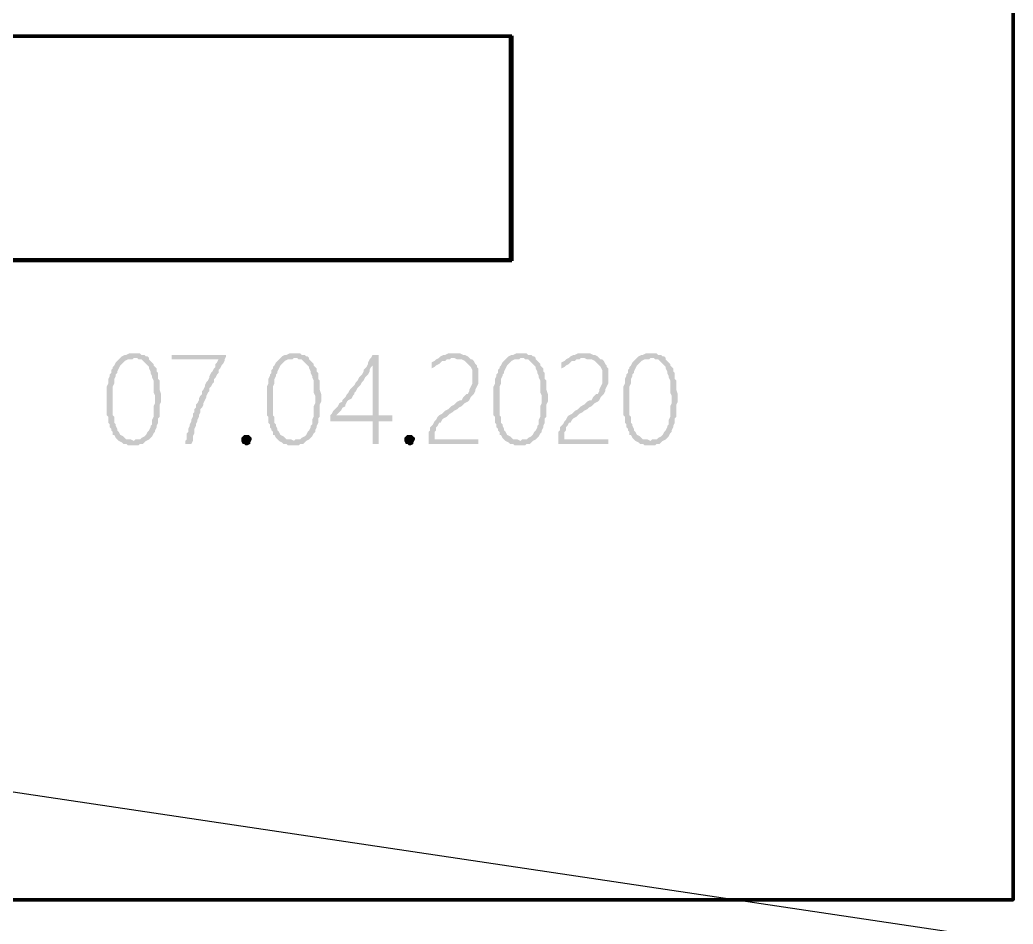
# Model space of a CAD drawing. Header units: metres. Extents: x -47 to 309, y -25 to 105.
# Drawn here: x -1.38 to 5.58, y 93.91 to 100.25 of the extents above; entities that cross this region are included whole.
import ezdxf

# ---------------------------------------------------------------- set-up
doc = ezdxf.new("R2010")
doc.units = ezdxf.units.M
doc.header["$XCLIPFRAME"] = 2
doc.linetypes.add('AUSGEZOGEN', pattern=[0])
doc.layers.add('XR$1$STANDARD_1', color=7, linetype='AUSGEZOGEN', lineweight=25)
picture_1 = doc.add_image_def('image1.png', size_in_pixel=(612, 149))

msp = doc.modelspace()

# ---------------------------------------------------------------- hatches: boundary and pattern name
at = {"layer": 'XR$1$STANDARD_1', "linetype": 'AUSGEZOGEN', "lineweight": 140, "transparency": 33554687}
h = msp.add_hatch(color=7, dxfattribs=at)
h.set_gradient(color2=(0, 0, 0), one_color=1)
h.paths.add_polyline_path([(-0.5733, 97.9131), (-0.6156, 97.9131), (-0.6368, 97.9025), (-0.6474, 97.9025), (-0.6685, 97.8919), (-0.6791, 97.8814), (-0.5839, 97.8814), (-0.5627, 97.8814), (-0.5521, 97.8708), (-0.531, 97.8708), (-0.5204, 97.8602), (-0.5098, 97.8496), (-0.4992, 97.839), (-0.4886, 97.8284), (-0.478, 97.8179), (-0.478, 97.8073), (-0.4675, 97.7861), (-0.4675, 97.7755), (-0.4569, 97.7544), (-0.4569, 97.7438), (-0.4463, 97.7226), (-0.4463, 97.638), (-0.4357, 97.6168), (-0.4357, 97.5639), (-0.4463, 97.5427), (-0.4463, 97.4686), (-0.4569, 97.4475), (-0.4569, 97.4157), (-0.4675, 97.4051), (-0.4675, 97.3945), (-0.478, 97.3734), (-0.4886, 97.3628), (-0.4992, 97.3416), (-0.5098, 97.331), (-0.531, 97.3205), (-0.5415, 97.3099), (-0.5733, 97.3099), (-0.5839, 97.2993), (-0.6897, 97.2993), (-0.6685, 97.2887), (-0.658, 97.2781), (-0.6368, 97.2781), (-0.6262, 97.2675), (-0.5521, 97.2675), (-0.5415, 97.2781), (-0.5204, 97.2781), (-0.5098, 97.2887), (-0.4992, 97.2993), (-0.478, 97.3099), (-0.4675, 97.3205), (-0.4569, 97.331), (-0.4463, 97.3522), (-0.4357, 97.3628), (-0.4357, 97.3734), (-0.4251, 97.3945), (-0.4251, 97.4051), (-0.4145, 97.4263), (-0.4145, 97.458), (-0.404, 97.4686), (-0.404, 97.5533), (-0.3934, 97.5745), (-0.3934, 97.6274), (-0.404, 97.6591), (-0.404, 97.7226), (-0.4145, 97.7332), (-0.4145, 97.7755), (-0.4251, 97.7861), (-0.4251, 97.8073), (-0.4357, 97.8179), (-0.4463, 97.8284), (-0.4463, 97.839), (-0.4569, 97.8496), (-0.4675, 97.8602), (-0.478, 97.8708), (-0.478, 97.8814), (-0.4886, 97.8919), (-0.4992, 97.8919), (-0.5098, 97.9025), (-0.531, 97.9025), (-0.5415, 97.9131), (-0.5627, 97.9131)], flags=0)
h = msp.add_hatch(color=7, dxfattribs=at)
h.set_gradient(color2=(0, 0, 0), one_color=1)
h.paths.add_polyline_path([(0.5485, 97.9131), (0.5062, 97.9131), (0.485, 97.9025), (0.4744, 97.9025), (0.4533, 97.8919), (0.4427, 97.8814), (0.5379, 97.8814), (0.5591, 97.8814), (0.5697, 97.8708), (0.5908, 97.8708), (0.6014, 97.8602), (0.612, 97.8496), (0.6226, 97.839), (0.6332, 97.8284), (0.6437, 97.8179), (0.6437, 97.8073), (0.6543, 97.7861), (0.6543, 97.7755), (0.6649, 97.7544), (0.6649, 97.7438), (0.6755, 97.7226), (0.6755, 97.638), (0.6861, 97.6168), (0.6861, 97.5639), (0.6755, 97.5427), (0.6755, 97.4686), (0.6649, 97.4475), (0.6649, 97.4157), (0.6543, 97.4051), (0.6543, 97.3945), (0.6437, 97.3734), (0.6332, 97.3628), (0.6226, 97.3416), (0.612, 97.331), (0.5908, 97.3205), (0.5802, 97.3099), (0.5485, 97.3099), (0.5379, 97.2993), (0.4321, 97.2993), (0.4533, 97.2887), (0.4638, 97.2781), (0.485, 97.2781), (0.4956, 97.2675), (0.5697, 97.2675), (0.5802, 97.2781), (0.6014, 97.2781), (0.612, 97.2887), (0.6226, 97.2993), (0.6437, 97.3099), (0.6543, 97.3205), (0.6649, 97.331), (0.6755, 97.3522), (0.6861, 97.3628), (0.6861, 97.3734), (0.6967, 97.3945), (0.6967, 97.4051), (0.7072, 97.4263), (0.7072, 97.458), (0.7178, 97.4686), (0.7178, 97.5533), (0.7284, 97.5745), (0.7284, 97.6274), (0.7178, 97.6591), (0.7178, 97.7226), (0.7072, 97.7332), (0.7072, 97.7755), (0.6967, 97.7861), (0.6967, 97.8073), (0.6861, 97.8179), (0.6755, 97.8284), (0.6755, 97.839), (0.6649, 97.8496), (0.6543, 97.8602), (0.6437, 97.8708), (0.6437, 97.8814), (0.6332, 97.8919), (0.6226, 97.8919), (0.612, 97.9025), (0.5908, 97.9025), (0.5802, 97.9131), (0.5591, 97.9131)], flags=0)
h = msp.add_hatch(color=7, dxfattribs=at)
h.set_gradient(color2=(0, 0, 0), one_color=1)
h.paths.add_polyline_path([(1.6703, 97.9131), (1.6174, 97.9131), (1.5962, 97.9025), (1.5856, 97.9025), (1.5645, 97.8919), (1.5539, 97.8814), (1.6597, 97.8814), (1.6809, 97.8708), (1.7126, 97.8708), (1.7338, 97.8602), (1.7444, 97.8496), (1.755, 97.839), (1.7655, 97.8284), (1.7761, 97.8179), (1.7867, 97.7967), (1.7867, 97.7014), (1.7761, 97.6803), (1.7655, 97.6591), (1.7655, 97.6485), (1.755, 97.6274), (1.7444, 97.6274), (1.7338, 97.6168), (1.7232, 97.6062), (1.7126, 97.585), (1.702, 97.585), (1.6809, 97.5745), (1.6703, 97.5639), (1.6597, 97.5533), (1.6385, 97.5427), (1.628, 97.5321), (1.6174, 97.5215), (1.5962, 97.511), (1.5856, 97.5004), (1.575, 97.4898), (1.5539, 97.4792), (1.5433, 97.4686), (1.5327, 97.4475), (1.5221, 97.4369), (1.5115, 97.4157), (1.501, 97.4051), (1.4904, 97.3945), (1.4904, 97.3734), (1.4798, 97.3628), (1.4798, 97.2781), (1.829, 97.2781), (1.829, 97.3099), (1.5221, 97.3099), (1.5221, 97.3628), (1.5327, 97.3734), (1.5327, 97.3945), (1.5433, 97.4051), (1.5539, 97.4263), (1.5645, 97.4263), (1.575, 97.4475), (1.5856, 97.458), (1.6068, 97.4686), (1.6174, 97.4792), (1.628, 97.4898), (1.6491, 97.5004), (1.6597, 97.511), (1.6809, 97.5215), (1.6915, 97.5321), (1.7126, 97.5427), (1.7232, 97.5533), (1.7338, 97.5639), (1.755, 97.5745), (1.7655, 97.585), (1.7761, 97.6062), (1.7867, 97.6168), (1.7973, 97.6274), (1.8079, 97.6485), (1.8079, 97.6591), (1.8184, 97.6803), (1.829, 97.7014), (1.829, 97.8073), (1.8184, 97.8179), (1.8184, 97.8284), (1.8079, 97.839), (1.7973, 97.8602), (1.7867, 97.8708), (1.7761, 97.8708), (1.7655, 97.8814), (1.755, 97.8919), (1.7338, 97.9025), (1.7232, 97.9025), (1.702, 97.9131), (1.6809, 97.9131)], flags=0)
h = msp.add_hatch(color=7, dxfattribs=at)
h.set_gradient(color2=(0, 0, 0), one_color=1)
h.paths.add_polyline_path([(2.1359, 97.9131), (2.0936, 97.9131), (2.0724, 97.9025), (2.0619, 97.9025), (2.0407, 97.8919), (2.0301, 97.8814), (2.1254, 97.8814), (2.1465, 97.8814), (2.1571, 97.8708), (2.1783, 97.8708), (2.1889, 97.8602), (2.1994, 97.8496), (2.21, 97.839), (2.2206, 97.8284), (2.2312, 97.8179), (2.2312, 97.8073), (2.2418, 97.7861), (2.2418, 97.7755), (2.2523, 97.7544), (2.2523, 97.7438), (2.2629, 97.7226), (2.2629, 97.638), (2.2735, 97.6168), (2.2735, 97.5639), (2.2629, 97.5427), (2.2629, 97.4686), (2.2523, 97.4475), (2.2523, 97.4157), (2.2418, 97.4051), (2.2418, 97.3945), (2.2312, 97.3734), (2.2206, 97.3628), (2.21, 97.3416), (2.1994, 97.331), (2.1783, 97.3205), (2.1677, 97.3099), (2.1359, 97.3099), (2.1254, 97.2993), (2.0195, 97.2993), (2.0407, 97.2887), (2.0513, 97.2781), (2.0724, 97.2781), (2.083, 97.2675), (2.1571, 97.2675), (2.1677, 97.2781), (2.1889, 97.2781), (2.1994, 97.2887), (2.21, 97.2993), (2.2312, 97.3099), (2.2418, 97.3205), (2.2523, 97.331), (2.2629, 97.3522), (2.2735, 97.3628), (2.2735, 97.3734), (2.2841, 97.3945), (2.2841, 97.4051), (2.2947, 97.4263), (2.2947, 97.458), (2.3053, 97.4686), (2.3053, 97.5533), (2.3158, 97.5745), (2.3158, 97.6274), (2.3053, 97.6591), (2.3053, 97.7226), (2.2947, 97.7332), (2.2947, 97.7755), (2.2841, 97.7861), (2.2841, 97.8073), (2.2735, 97.8179), (2.2629, 97.8284), (2.2629, 97.839), (2.2523, 97.8496), (2.2418, 97.8602), (2.2312, 97.8708), (2.2312, 97.8814), (2.2206, 97.8919), (2.21, 97.8919), (2.1994, 97.9025), (2.1783, 97.9025), (2.1677, 97.9131), (2.1465, 97.9131)], flags=0)
h = msp.add_hatch(color=7, dxfattribs=at)
h.set_gradient(color2=(0, 0, 0), one_color=1)
h.paths.add_polyline_path([(2.5804, 97.9131), (2.5275, 97.9131), (2.5063, 97.9025), (2.4958, 97.9025), (2.4746, 97.8919), (2.464, 97.8814), (2.5698, 97.8814), (2.591, 97.8708), (2.6228, 97.8708), (2.6439, 97.8602), (2.6545, 97.8496), (2.6651, 97.839), (2.6757, 97.8284), (2.6862, 97.8179), (2.6968, 97.7967), (2.6968, 97.7014), (2.6862, 97.6803), (2.6757, 97.6591), (2.6757, 97.6485), (2.6651, 97.6274), (2.6545, 97.6274), (2.6439, 97.6168), (2.6333, 97.6062), (2.6228, 97.585), (2.6122, 97.585), (2.591, 97.5745), (2.5804, 97.5639), (2.5698, 97.5533), (2.5487, 97.5427), (2.5381, 97.5321), (2.5275, 97.5215), (2.5063, 97.511), (2.4958, 97.5004), (2.4852, 97.4898), (2.464, 97.4792), (2.4534, 97.4686), (2.4428, 97.4475), (2.4323, 97.4369), (2.4217, 97.4157), (2.4111, 97.4051), (2.4005, 97.3945), (2.4005, 97.3734), (2.3899, 97.3628), (2.3899, 97.2781), (2.7392, 97.2781), (2.7392, 97.3099), (2.4323, 97.3099), (2.4323, 97.3628), (2.4428, 97.3734), (2.4428, 97.3945), (2.4534, 97.4051), (2.464, 97.4263), (2.4746, 97.4263), (2.4852, 97.4475), (2.4958, 97.458), (2.5169, 97.4686), (2.5275, 97.4792), (2.5381, 97.4898), (2.5593, 97.5004), (2.5698, 97.511), (2.591, 97.5215), (2.6016, 97.5321), (2.6228, 97.5427), (2.6333, 97.5533), (2.6439, 97.5639), (2.6651, 97.5745), (2.6757, 97.585), (2.6862, 97.6062), (2.6968, 97.6168), (2.7074, 97.6274), (2.718, 97.6485), (2.718, 97.6591), (2.7286, 97.6803), (2.7392, 97.7014), (2.7392, 97.8073), (2.7286, 97.8179), (2.7286, 97.8284), (2.718, 97.839), (2.7074, 97.8602), (2.6968, 97.8708), (2.6862, 97.8708), (2.6757, 97.8814), (2.6651, 97.8919), (2.6439, 97.9025), (2.6333, 97.9025), (2.6122, 97.9131), (2.591, 97.9131)], flags=0)
h = msp.add_hatch(color=7, dxfattribs=at)
h.set_gradient(color2=(0, 0, 0), one_color=1)
h.paths.add_polyline_path([(3.0461, 97.9131), (3.0037, 97.9131), (2.9826, 97.9025), (2.972, 97.9025), (2.9508, 97.8919), (2.9402, 97.8814), (3.0355, 97.8814), (3.0567, 97.8814), (3.0672, 97.8708), (3.0884, 97.8708), (3.099, 97.8602), (3.1096, 97.8496), (3.1201, 97.839), (3.1307, 97.8284), (3.1413, 97.8179), (3.1413, 97.8073), (3.1519, 97.7861), (3.1519, 97.7755), (3.1625, 97.7544), (3.1625, 97.7438), (3.1731, 97.7226), (3.1731, 97.638), (3.1836, 97.6168), (3.1836, 97.5639), (3.1731, 97.5427), (3.1731, 97.4686), (3.1625, 97.4475), (3.1625, 97.4157), (3.1519, 97.4051), (3.1519, 97.3945), (3.1413, 97.3734), (3.1307, 97.3628), (3.1201, 97.3416), (3.1096, 97.331), (3.0884, 97.3205), (3.0778, 97.3099), (3.0461, 97.3099), (3.0355, 97.2993), (2.9297, 97.2993), (2.9508, 97.2887), (2.9614, 97.2781), (2.9826, 97.2781), (2.9932, 97.2675), (3.0672, 97.2675), (3.0778, 97.2781), (3.099, 97.2781), (3.1096, 97.2887), (3.1201, 97.2993), (3.1413, 97.3099), (3.1519, 97.3205), (3.1625, 97.331), (3.1731, 97.3522), (3.1836, 97.3628), (3.1836, 97.3734), (3.1942, 97.3945), (3.1942, 97.4051), (3.2048, 97.4263), (3.2048, 97.458), (3.2154, 97.4686), (3.2154, 97.5533), (3.226, 97.5745), (3.226, 97.6274), (3.2154, 97.6591), (3.2154, 97.7226), (3.2048, 97.7332), (3.2048, 97.7755), (3.1942, 97.7861), (3.1942, 97.8073), (3.1836, 97.8179), (3.1731, 97.8284), (3.1731, 97.839), (3.1625, 97.8496), (3.1519, 97.8602), (3.1413, 97.8708), (3.1413, 97.8814), (3.1307, 97.8919), (3.1201, 97.8919), (3.1096, 97.9025), (3.0884, 97.9025), (3.0778, 97.9131), (3.0567, 97.9131)], flags=0)
h = msp.add_hatch(color=7, dxfattribs=at)
h.set_gradient(color2=(0, 0, 0), one_color=1)
h.paths.add_polyline_path([(-0.6791, 97.8814), (-0.6897, 97.8708), (-0.7003, 97.8602), (-0.7109, 97.8496), (-0.7215, 97.8284), (-0.732, 97.8179), (-0.732, 97.8073), (-0.7426, 97.7967), (-0.7426, 97.7755), (-0.7532, 97.7649), (-0.7532, 97.7544), (-0.7638, 97.7332), (-0.7638, 97.7014), (-0.7744, 97.6803), (-0.7744, 97.4792), (-0.7638, 97.4686), (-0.7638, 97.4263), (-0.7532, 97.4157), (-0.7532, 97.3945), (-0.7426, 97.384), (-0.7426, 97.3734), (-0.732, 97.3628), (-0.732, 97.3416), (-0.7215, 97.3416), (-0.7109, 97.3205), (-0.7003, 97.3099), (-0.6897, 97.2993), (-0.5839, 97.2993), (-0.605, 97.3099), (-0.6368, 97.3099), (-0.6474, 97.3205), (-0.658, 97.331), (-0.6791, 97.3416), (-0.6897, 97.3628), (-0.7003, 97.3734), (-0.7003, 97.384), (-0.7109, 97.4051), (-0.7109, 97.4157), (-0.7215, 97.4263), (-0.7215, 97.4686), (-0.732, 97.4792), (-0.732, 97.6803), (-0.7215, 97.7014), (-0.7215, 97.7332), (-0.7109, 97.7544), (-0.7109, 97.7649), (-0.7003, 97.7755), (-0.7003, 97.7861), (-0.6897, 97.8073), (-0.6791, 97.8284), (-0.6685, 97.839), (-0.658, 97.8496), (-0.6474, 97.8602), (-0.6262, 97.8708), (-0.5945, 97.8708), (-0.5839, 97.8814)], flags=0)
h = msp.add_hatch(color=7, dxfattribs=at)
h.set_gradient(color2=(0, 0, 0), one_color=1)
h.paths.add_polyline_path([(0.0617, 97.9025), (-0.3193, 97.9025), (-0.3193, 97.8708), (0.0088, 97.8708), (-0.0018, 97.8496), (-0.0124, 97.839), (-0.0124, 97.8179), (-0.023, 97.8073), (-0.0336, 97.7861), (-0.0441, 97.7755), (-0.0547, 97.7544), (-0.0547, 97.7438), (-0.0653, 97.7226), (-0.0759, 97.712), (-0.0865, 97.6909), (-0.0865, 97.6803), (-0.0971, 97.6591), (-0.1076, 97.6485), (-0.1076, 97.6274), (-0.1182, 97.6168), (-0.1288, 97.5956), (-0.1288, 97.585), (-0.1394, 97.5639), (-0.15, 97.5533), (-0.15, 97.5321), (-0.1606, 97.5215), (-0.1606, 97.5004), (-0.1711, 97.4898), (-0.1711, 97.4686), (-0.1817, 97.4475), (-0.1817, 97.4369), (-0.1923, 97.4157), (-0.1923, 97.4051), (-0.2029, 97.384), (-0.2029, 97.3628), (-0.2135, 97.3522), (-0.2135, 97.3099), (-0.2241, 97.2993), (-0.2241, 97.2781), (-0.1817, 97.2781), (-0.1711, 97.2993), (-0.1711, 97.331), (-0.1606, 97.3522), (-0.1606, 97.384), (-0.15, 97.4051), (-0.15, 97.4157), (-0.1394, 97.4369), (-0.1394, 97.4475), (-0.1288, 97.4686), (-0.1288, 97.4792), (-0.1182, 97.5004), (-0.1182, 97.5215), (-0.1076, 97.5321), (-0.0971, 97.5533), (-0.0971, 97.5639), (-0.0865, 97.585), (-0.0759, 97.6062), (-0.0759, 97.6168), (-0.0653, 97.638), (-0.0547, 97.6485), (-0.0547, 97.6697), (-0.0441, 97.6803), (-0.0336, 97.7014), (-0.023, 97.712), (-0.023, 97.7332), (-0.0124, 97.7438), (-0.0018, 97.7649), (0.0088, 97.7755), (0.0088, 97.7967), (0.0194, 97.8073), (0.0299, 97.8284), (0.0405, 97.839), (0.0511, 97.8602), (0.0511, 97.8708), (0.0617, 97.8919)], flags=0)
h = msp.add_hatch(color=7, dxfattribs=at)
h.set_gradient(color2=(0, 0, 0), one_color=1)
h.paths.add_polyline_path([(0.4427, 97.8814), (0.4321, 97.8708), (0.4215, 97.8602), (0.4109, 97.8496), (0.4003, 97.8284), (0.3898, 97.8179), (0.3898, 97.8073), (0.3792, 97.7967), (0.3792, 97.7755), (0.3686, 97.7649), (0.3686, 97.7544), (0.358, 97.7332), (0.358, 97.7014), (0.3474, 97.6803), (0.3474, 97.4792), (0.358, 97.4686), (0.358, 97.4263), (0.3686, 97.4157), (0.3686, 97.3945), (0.3792, 97.384), (0.3792, 97.3734), (0.3898, 97.3628), (0.3898, 97.3416), (0.4003, 97.3416), (0.4109, 97.3205), (0.4215, 97.3099), (0.4321, 97.2993), (0.5379, 97.2993), (0.5168, 97.3099), (0.485, 97.3099), (0.4744, 97.3205), (0.4638, 97.331), (0.4427, 97.3416), (0.4321, 97.3628), (0.4215, 97.3734), (0.4215, 97.384), (0.4109, 97.4051), (0.4109, 97.4157), (0.4003, 97.4263), (0.4003, 97.4686), (0.3898, 97.4792), (0.3898, 97.6803), (0.4003, 97.7014), (0.4003, 97.7332), (0.4109, 97.7544), (0.4109, 97.7649), (0.4215, 97.7755), (0.4215, 97.7861), (0.4321, 97.8073), (0.4427, 97.8284), (0.4533, 97.839), (0.4638, 97.8496), (0.4744, 97.8602), (0.4956, 97.8708), (0.5273, 97.8708), (0.5379, 97.8814)], flags=0)
h = msp.add_hatch(color=7, dxfattribs=at)
h.set_gradient(color2=(0, 0, 0), one_color=1)
h.paths.add_polyline_path([(1.0565, 97.839), (1.0459, 97.8179), (1.0353, 97.8073), (1.0247, 97.7967), (1.0247, 97.7861), (1.0141, 97.7649), (1.0036, 97.7544), (0.993, 97.7438), (0.9824, 97.7226), (0.9718, 97.712), (0.9612, 97.6909), (0.9507, 97.6803), (0.9401, 97.6697), (0.9295, 97.6591), (0.9189, 97.638), (0.9083, 97.6274), (0.8977, 97.6062), (0.8872, 97.5956), (0.8766, 97.585), (0.8766, 97.5745), (0.8554, 97.5639), (0.8448, 97.5427), (0.8342, 97.5321), (0.8237, 97.5215), (0.8131, 97.511), (0.8025, 97.4898), (0.7919, 97.4792), (0.7919, 97.4369), (1.0882, 97.4369), (1.0882, 97.2781), (1.1306, 97.2781), (1.1306, 97.4369), (1.2258, 97.4369), (1.2258, 97.4792), (0.8342, 97.4792), (0.8448, 97.4898), (0.8554, 97.5004), (0.866, 97.511), (0.8766, 97.5321), (0.8977, 97.5427), (0.8977, 97.5533), (0.9083, 97.5745), (0.9189, 97.585), (0.9401, 97.5956), (0.9507, 97.6168), (0.9612, 97.6274), (0.9612, 97.638), (0.9718, 97.6485), (0.9824, 97.6697), (0.993, 97.6803), (1.0036, 97.6909), (1.0141, 97.712), (1.0247, 97.7226), (1.0353, 97.7438), (1.0459, 97.7544), (1.0565, 97.7649), (1.0671, 97.7861), (1.0671, 97.7967), (1.0776, 97.8179), (1.0882, 97.8284)], flags=0)
h = msp.add_hatch(color=7, dxfattribs=at)
h.set_gradient(color2=(0, 0, 0), one_color=1)
h.paths.add_polyline_path([(1.1306, 97.9025), (1.0882, 97.9025), (1.0776, 97.8814), (1.0671, 97.8708), (1.0565, 97.8496), (1.0565, 97.839), (1.0882, 97.8284), (1.0882, 97.4792), (0.8342, 97.4792), (1.1306, 97.4792)], flags=0)
h = msp.add_hatch(color=7, dxfattribs=at)
h.set_gradient(color2=(0, 0, 0), one_color=1)
h.paths.add_polyline_path([(1.5539, 97.8814), (1.5327, 97.8708), (1.5221, 97.8602), (1.501, 97.8496), (1.501, 97.8073), (1.5221, 97.8179), (1.5327, 97.8284), (1.5539, 97.839), (1.5645, 97.8496), (1.575, 97.8602), (1.5962, 97.8602), (1.6068, 97.8708), (1.628, 97.8708), (1.6385, 97.8814), (1.6597, 97.8814)], flags=0)
h = msp.add_hatch(color=7, dxfattribs=at)
h.set_gradient(color2=(0, 0, 0), one_color=1)
h.paths.add_polyline_path([(2.0301, 97.8814), (2.0195, 97.8708), (2.0089, 97.8602), (1.9984, 97.8496), (1.9878, 97.8284), (1.9772, 97.8179), (1.9772, 97.8073), (1.9666, 97.7967), (1.9666, 97.7755), (1.956, 97.7649), (1.956, 97.7544), (1.9454, 97.7332), (1.9454, 97.7014), (1.9349, 97.6803), (1.9349, 97.4792), (1.9454, 97.4686), (1.9454, 97.4263), (1.956, 97.4157), (1.956, 97.3945), (1.9666, 97.384), (1.9666, 97.3734), (1.9772, 97.3628), (1.9772, 97.3416), (1.9878, 97.3416), (1.9984, 97.3205), (2.0089, 97.3099), (2.0195, 97.2993), (2.1254, 97.2993), (2.1042, 97.3099), (2.0724, 97.3099), (2.0619, 97.3205), (2.0513, 97.331), (2.0301, 97.3416), (2.0195, 97.3628), (2.0089, 97.3734), (2.0089, 97.384), (1.9984, 97.4051), (1.9984, 97.4157), (1.9878, 97.4263), (1.9878, 97.4686), (1.9772, 97.4792), (1.9772, 97.6803), (1.9878, 97.7014), (1.9878, 97.7332), (1.9984, 97.7544), (1.9984, 97.7649), (2.0089, 97.7755), (2.0089, 97.7861), (2.0195, 97.8073), (2.0301, 97.8284), (2.0407, 97.839), (2.0513, 97.8496), (2.0619, 97.8602), (2.083, 97.8708), (2.1148, 97.8708), (2.1254, 97.8814)], flags=0)
h = msp.add_hatch(color=7, dxfattribs=at)
h.set_gradient(color2=(0, 0, 0), one_color=1)
h.paths.add_polyline_path([(2.464, 97.8814), (2.4428, 97.8708), (2.4323, 97.8602), (2.4111, 97.8496), (2.4111, 97.8073), (2.4323, 97.8179), (2.4428, 97.8284), (2.464, 97.839), (2.4746, 97.8496), (2.4852, 97.8602), (2.5063, 97.8602), (2.5169, 97.8708), (2.5381, 97.8708), (2.5487, 97.8814), (2.5698, 97.8814)], flags=0)
h = msp.add_hatch(color=7, dxfattribs=at)
h.set_gradient(color2=(0, 0, 0), one_color=1)
h.paths.add_polyline_path([(2.9402, 97.8814), (2.9297, 97.8708), (2.9191, 97.8602), (2.9085, 97.8496), (2.8979, 97.8284), (2.8873, 97.8179), (2.8873, 97.8073), (2.8767, 97.7967), (2.8767, 97.7755), (2.8662, 97.7649), (2.8662, 97.7544), (2.8556, 97.7332), (2.8556, 97.7014), (2.845, 97.6803), (2.845, 97.4792), (2.8556, 97.4686), (2.8556, 97.4263), (2.8662, 97.4157), (2.8662, 97.3945), (2.8767, 97.384), (2.8767, 97.3734), (2.8873, 97.3628), (2.8873, 97.3416), (2.8979, 97.3416), (2.9085, 97.3205), (2.9191, 97.3099), (2.9297, 97.2993), (3.0355, 97.2993), (3.0143, 97.3099), (2.9826, 97.3099), (2.972, 97.3205), (2.9614, 97.331), (2.9402, 97.3416), (2.9297, 97.3628), (2.9191, 97.3734), (2.9191, 97.384), (2.9085, 97.4051), (2.9085, 97.4157), (2.8979, 97.4263), (2.8979, 97.4686), (2.8873, 97.4792), (2.8873, 97.6803), (2.8979, 97.7014), (2.8979, 97.7332), (2.9085, 97.7544), (2.9085, 97.7649), (2.9191, 97.7755), (2.9191, 97.7861), (2.9297, 97.8073), (2.9402, 97.8284), (2.9508, 97.839), (2.9614, 97.8496), (2.972, 97.8602), (2.9932, 97.8708), (3.0249, 97.8708), (3.0355, 97.8814)], flags=0)
h = msp.add_hatch(color=7, dxfattribs=at)
h.set_gradient(color2=(0, 0, 0), one_color=1)
h.paths.add_polyline_path([(0.1993, 97.2675), (0.1887, 97.2781), (0.1781, 97.2781), (0.1675, 97.2993), (0.1675, 97.3205), (0.1781, 97.331), (0.1887, 97.3416), (0.2204, 97.3416), (0.231, 97.331), (0.2416, 97.3205), (0.2416, 97.3099), (0.231, 97.2887), (0.231, 97.2781), (0.2098, 97.2675)], flags=0)
h = msp.add_hatch(color=7, dxfattribs=at)
h.set_gradient(color2=(0, 0, 0), one_color=1)
h.paths.add_polyline_path([(1.3422, 97.2675), (1.3316, 97.2781), (1.3211, 97.2781), (1.3105, 97.2993), (1.3105, 97.3205), (1.3211, 97.331), (1.3316, 97.3416), (1.3634, 97.3416), (1.374, 97.331), (1.3846, 97.3205), (1.3846, 97.3099), (1.374, 97.2887), (1.374, 97.2781), (1.3528, 97.2675)], flags=0)

# ---------------------------------------------------------------- linework, layer by layer
at = {"layer": 'XR$1$STANDARD_1', "color": 7, "linetype": 'AUSGEZOGEN', "lineweight": -3, "transparency": 33554687}
msp.add_line((27.1963, 90.558), (-25.8347, 98.4846), dxfattribs=at)
at = {"layer": 'XR$1$STANDARD_1', "color": 7, "linetype": 'AUSGEZOGEN', "lineweight": 200, "transparency": 33554687}
msp.add_lwpolyline([(-43.1801, 94.0821), (5.5754, 94.0821), (5.5754, 102.8342), (27.2069, 102.8342), (27.2069, 1.4604), (-43.1801, 1.4604), (-43.1801, 94.0821)], close=True, dxfattribs=at)
at = {"layer": 'XR$1$STANDARD_1', "color": 7, "linetype": 'AUSGEZOGEN', "lineweight": 35, "transparency": 33554687}
msp.add_lwpolyline([(-43.1801, 94.0821), (5.5754, 94.0821), (5.5754, 102.8342), (-43.1801, 102.8342), (-43.1801, 94.0821)], close=True, dxfattribs=at)
at = {"layer": 'XR$1$STANDARD_1', "color": 7, "linetype": 'AUSGEZOGEN', "lineweight": 140, "transparency": 33554687}
for points in [[(-43.1801, 102.8342), (5.5754, 102.8342), (5.5754, 94.0821), (-43.1801, 94.0821), (-43.1801, 102.8342)], [(-4.4149, 98.5692), (-4.4149, 100.1355), (2.0513, 100.1355), (2.0513, 98.5692), (-4.4149, 98.5692)]]:
    msp.add_lwpolyline(points, close=True, dxfattribs=at)

# ---------------------------------------------------------------- pictures from other files: only their frames are drawn
at = {"layer": 'XR$1$STANDARD_1', "color": 7, "linetype": 'AUSGEZOGEN', "lineweight": 200, "transparency": 33554687}
image = msp.add_image(picture_1, insert=(-4.4133, 98.5627), size_in_units=(2.5908, 0.6308), dxfattribs=at)
image.set_boundary_path([(-0.5, 148.5), (-0.5, -224), (1529.5, -224), (1529.5, 148.5), (-0.5, 148.5)])

doc.saveas('drawing.dxf')
